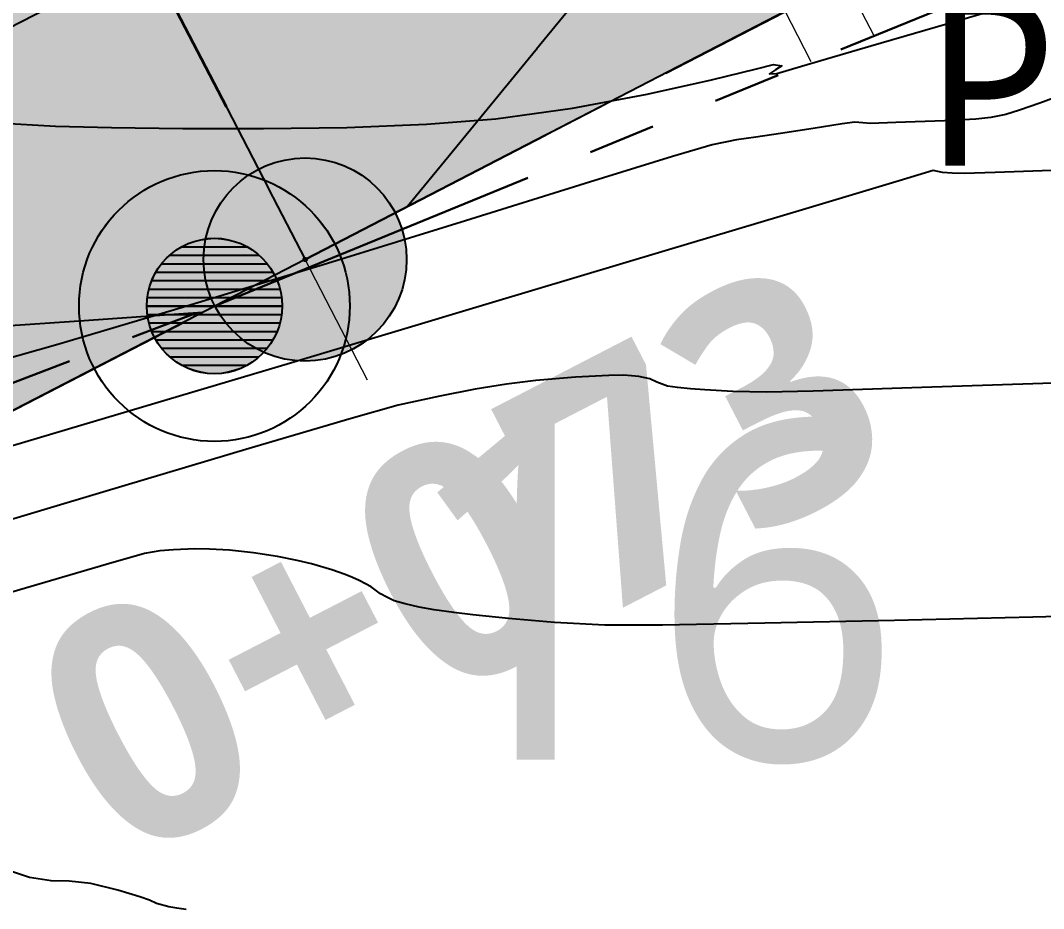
# Model space of a CAD drawing. Header units: millimetres. Extents: x 86 to 591881, y 99 to 1307229.
# Drawn here: x 590661.46 to 590669.01, y 1307005.25 to 1307011.81 of the extents above; entities that cross this region are included whole.
import ezdxf
from ezdxf.enums import TextEntityAlignment as Align

# ---------------------------------------------------------------- set-up
doc = ezdxf.new("R2010")
doc.units = ezdxf.units.MM
for name, pattern in [('CENTER2', [1.125, 0.75, -0.125, 0.125, -0.125]), ('DASHDOT', [1, 0.5, -0.25, 0, -0.25]), ('DASHED', [0.75, 0.5, -0.25]), ('DASHED2', [0.375, 0.25, -0.125]), ('HIDDEN', [0.375, 0.25, -0.125]), ('PHANTOM', [2.5, 1.25, -0.25, 0.25, -0.25, 0.25, -0.25])]:
    doc.linetypes.add(name, pattern=pattern)
for name, color, linetype in [('0_BLOQUES CARRETERA', 7, 'Continuous'), ('_MOJONES', 1, 'Continuous'), ('_PUNTOS TOPOGRAFICOS', 1, 'Continuous'), ('C-PROP-LINE', 230, 'Continuous'), ('C-ROAD', 7, 'Continuous'), ('C-ROAD-CORR-BNDY', 1, 'CENTER2'), ('C-ROAD-CORR-PATT', 150, 'Continuous'), ('C-ROAD-MARK', 212, 'Continuous'), ('C-ROAD-SAMP', 150, 'HIDDEN'), ('C-ROAD-STAN-MAJR', 11, 'Continuous'), ('C-TINN-BNDY', 110, 'Continuous'), ('C-TOPO-FEAT', 94, 'Continuous'), ('C-TOPO-MAJR', 9, 'Continuous'), ('C-TOPO-MINR', 8, 'Continuous'), ('C-TOPO-MINR-N', 11, 'Continuous'), ('Perimetro', 7, 'Continuous')]:
    doc.layers.add(name, color=color, linetype=linetype)
doc.layers.add('_BORDILLOS Y CUNETAS', color=252, linetype='Continuous', lineweight=20)
doc.layers.add('CUADROS', color=9, linetype='Continuous', lineweight=20)
doc.styles.add('ST - ETIQUETAS', font='', dxfattribs={"height": 2.5})
doc.styles.get("Standard").update_dxf_attribs({"font": 'simplex.shx'})
doc.styles.get('ST - ETIQUETAS').set_extended_font_data('Roboto Thin')

# ---------------------------------------------------------------- blocks, each defined once
blk = doc.blocks.new('*X1')
for p, q in [((69.5846, 22.9375), (69.9154, 22.9375)), ((69.629, 22.9688), (69.871, 22.9688)), ((69.5548, 22.9062), (69.9452, 22.9062)), ((69.5335, 22.875), (69.9665, 22.875)), ((69.5182, 22.8438), (69.9818, 22.8438)), ((69.502, 22.7812), (69.998, 22.7812)), ((69.5079, 22.8125), (69.9921, 22.8125)), ((69.5, 22.75), (70, 22.75)), ((69.502, 22.7188), (69.998, 22.7188)), ((69.5079, 22.6875), (69.9921, 22.6875)), ((69.5182, 22.6562), (69.9818, 22.6562)), ((69.5335, 22.625), (69.9665, 22.625)), ((69.5548, 22.5938), (69.9452, 22.5938)), ((69.5846, 22.5625), (69.9154, 22.5625)), ((69.629, 22.5312), (69.871, 22.5312))]:
    blk.add_line(p, q)
blk = doc.blocks.new('Drill Hole')
at = {"color": 0, "linetype": 'ByBlock', "lineweight": -2}
for radius in [0.05, 0.025]:
    blk.add_circle((0, 0), radius, dxfattribs=at)
at = {"color": 0, "linetype": 'ByBlock', "lineweight": -2, "xscale": 0.1000000000000227, "yscale": 0.1000000000000227, "zscale": 0.1000000000000227}
blk.add_blockref('*X1', (-6.975, -2.275), dxfattribs=at)
blk = doc.blocks.new('*U51', base_point=(590555.4584, 1307117.894, 460.616))
at = {"layer": '_PUNTOS TOPOGRAFICOS', "color": 2, "linetype": 'ByBlock', "lineweight": -2, "xscale": 20, "yscale": 20, "zscale": 20}
blk.add_blockref('Drill Hole', (590555.4584, 1307117.894, 460.616), dxfattribs=at)
blk = doc.blocks.new('*U151', base_point=(590662.8905, 1307009.7, 456.126))
at = {"layer": '_PUNTOS TOPOGRAFICOS', "color": 2, "linetype": 'ByBlock', "lineweight": -2, "xscale": 20, "yscale": 20, "zscale": 20}
blk.add_blockref('Drill Hole', (590662.8905, 1307009.7, 456.126), dxfattribs=at)
blk = doc.blocks.new('POINT INTERS')
at = {"layer": '0_BLOQUES CARRETERA', "linetype": 'DASHDOT', "lineweight": 5}
h = blk.add_hatch(color=244, dxfattribs=at)
h.dxf.hatch_style = 1
h.set_gradient(color1=(153, 27, 30), color2=(248, 153, 30), name='INVSPHERICAL')
h.paths.add_polyline_path([(0.57, 0, 1), (-0.57, 0, 1)])
blk.add_circle((0, 0), 0.574, dxfattribs=at)
blk = doc.blocks.new('MARCA ESTACION')
h = blk.add_hatch(color=7)
h.dxf.hatch_style = 1
h.paths.add_polyline_path([(-3, 0), (0, 0), (0, 3, 0.414214)])
h.paths.add_polyline_path([(3, 0), (0, 0), (0, -3, 0.414214)])
at = {"true_color": 0xffffff}
h = blk.add_hatch(color=7, dxfattribs=at)
h.dxf.hatch_style = 1
h.paths.add_polyline_path([(0, 3), (0, 0), (3, 0, 0.414214)])
h.paths.add_polyline_path([(0, 0), (-3, 0, 0.414214), (0, -3)])
at = {"color": 7, "lineweight": 20}
for points in [[(0, 4), (0, -4)], [(-4, 0), (4, 0)]]:
    blk.add_lwpolyline(points, dxfattribs=at)
at = {"color": 7}
blk.add_circle((0, 0), 3, dxfattribs=at)

msp = doc.modelspace()

# ---------------------------------------------------------------- hatches: boundary and pattern name
at = {"layer": '_MOJONES'}
h = msp.add_hatch(color=5, dxfattribs=at)
h.dxf.hatch_style = 1
h.paths.add_polyline_path([(590662.6895, 1307010.1576, 0.297664), (590662.3905, 1307009.6998, 0.541231), (590663.0914, 1307009.2419), (590662.8905, 1307009.6998)])
h.paths.add_polyline_path([(590662.6895, 1307010.1576), (590662.8905, 1307009.6998), (590663.3613, 1307009.8679, 0.43503)])
h.paths.add_polyline_path([(590663.3905, 1307009.6998, 0.085961), (590663.3613, 1307009.8679), (590662.8905, 1307009.6998), (590663.0914, 1307009.2419, 0.297664)])
at = {"layer": 'C-ROAD-CORR-PATT', "linetype": 'Continuous', "lineweight": 5, "true_color": 0x898989}
msp.add_hatch(color=252, dxfattribs=at).paths.add_polyline_path([(590641.9785, 1307060.533), (590643.0073, 1307058.5415), (590652.187, 1307040.7727), (590661.3667, 1307023.0038), (590666.8406, 1307012.4081), (590666.8419, 1307012.4055), (590667.1139, 1307011.8791), (590663.5601, 1307010.0432), (590663.2882, 1307010.5695), (590663.2868, 1307010.5722), (590657.8129, 1307021.1678), (590648.6332, 1307038.9367), (590639.4535, 1307056.7056), (590638.4247, 1307058.697), (590641.9785, 1307060.533)], flags=0)
at = {"layer": 'C-ROAD-CORR-PATT', "linetype": 'Continuous', "lineweight": 5}
msp.add_hatch(color=251, dxfattribs=at).paths.add_polyline_path([(590638.4247, 1307058.697), (590639.4535, 1307056.7056), (590648.6332, 1307038.9367), (590657.8129, 1307021.1678), (590663.2868, 1307010.5722), (590663.2882, 1307010.5695), (590663.5601, 1307010.0432), (590660.0063, 1307008.2072), (590659.7344, 1307008.7336), (590659.733, 1307008.7363), (590654.2591, 1307019.3319), (590645.0794, 1307037.1008), (590635.8998, 1307054.8697), (590634.871, 1307056.8611), (590638.4247, 1307058.697)], flags=0)

# ---------------------------------------------------------------- linework, layer by layer
at = {"layer": '_BORDILLOS Y CUNETAS'}
for points in [[(590667.299, 1307011.5044), (590637.3885, 1307069.4176, -0.425615), (590638.5495, 1307072.8289), (590673.895, 1307089.3813, -0.402908), (590677.1765, 1307088.2644), (590708.2072, 1307028.18)], [(590667.7635, 1307011.6946), (590637.8327, 1307069.6471, -0.425615), (590638.7615, 1307072.3761), (590674.107, 1307088.9284, -0.402908), (590676.7322, 1307088.035), (590707.751, 1307027.9735)]]:
    msp.add_lwpolyline(points, format="xyb", dxfattribs=at)
at = {"layer": 'C-PROP-LINE', "color": 242, "linetype": 'PHANTOM', "lineweight": 30, "ltscale": 2}
msp.add_polyline3d([(590599.6828, 1307029.141, 0), (590607.3849, 1307013.6888, 0), (590613.2792, 1307001.4044, 0), (590617.7526, 1306992.3429, 0), (590634.2949, 1306998.6823, 0), (590647.9269, 1307003.8898, 0), (590654.8114, 1307006.6192, 0), (590662.8905, 1307009.6998, 0), (590675.4515, 1307014.8416, 0), (590685.7185, 1307018.866, 0), (590705.8106, 1307027.0952, 0)], dxfattribs=at)
at = {"layer": 'C-ROAD', "color": 2, "linetype": 'HIDDEN', "lineweight": 35, "ltscale": 15, "flags": 128}
msp.add_lwpolyline([(590630.2739, 1307074.4745), (590663.5601, 1307010.0432)], dxfattribs=at)
at = {"layer": 'C-ROAD-CORR-BNDY', "color": 166, "linetype": 'DASHED', "lineweight": 30, "ltscale": 4}
msp.add_lwpolyline([(590633.0941, 1307055.9431), (590634.1229, 1307053.9517), (590643.3026, 1307036.1828), (590652.4823, 1307018.4139), (590657.9561, 1307007.8183), (590657.9575, 1307007.8156), (590658.2294, 1307007.2893), (590668.8907, 1307012.7971), (590668.6188, 1307013.3234), (590668.6174, 1307013.3261), (590663.1436, 1307023.9217), (590653.9639, 1307041.6906), (590644.7842, 1307059.4595), (590643.7554, 1307061.4509)], close=True, dxfattribs=at)
at = {"layer": 'C-ROAD-SAMP', "color": 1, "linetype": 'DASHED2', "lineweight": 25, "ltscale": 10}
for points in [[(590671.2872, 1307016.8732), (590662.4028, 1307012.2834), (590653.5183, 1307007.6935)], [(590672.4445, 1307014.633), (590663.5601, 1307010.0432), (590654.6756, 1307005.4533)]]:
    msp.add_lwpolyline(points, dxfattribs=at)
at = {"layer": 'C-TINN-BNDY', "color": 110, "linetype": 'Continuous', "lineweight": -3}
msp.add_polyline3d([(590653.9639, 1307041.6906, 458.2271), (590663.1436, 1307023.9217, 457.3006), (590668.6174, 1307013.3261, 456.7481), (590668.6188, 1307013.3234, 456.748), (590668.8907, 1307012.7971, 456.7205), (590668.8906, 1307012.797, 456.5205), (590667.5581, 1307012.1086, 456.4905), (590667.2471, 1307011.948, 456.387), (590667.114, 1307011.8792, 456.387), (590667.1139, 1307011.8791, 455.937), (590663.5601, 1307010.0432, 456.017), (590660.0063, 1307008.2072, 455.937), (590660.0061, 1307008.2071, 456.387), (590659.873, 1307008.1384, 456.387), (590659.5621, 1307007.9777, 456.4905), (590658.2294, 1307007.2893, 456.5205), (590657.9575, 1307007.8156, 456.548), (590657.9561, 1307007.8183, 456.5481), (590652.4823, 1307018.4139, 457.1006), (590643.3026, 1307036.1828, 458.0271)], dxfattribs=at)
at = {"layer": 'C-TOPO-FEAT', "color": 94, "linetype": 'Continuous', "lineweight": -3, "flags": 128}
msp.add_lwpolyline([(590638.4247, 1307058.697), (590639.4535, 1307056.7056), (590648.6332, 1307038.9367), (590657.8129, 1307021.1678), (590663.2868, 1307010.5722), (590663.2882, 1307010.5695), (590663.5601, 1307010.0432)], dxfattribs=at)
at = {"layer": 'C-TOPO-MAJR', "color": 40, "linetype": 'Continuous', "lineweight": -3}
for points, elevation in [([(590669.1464, 1307011.2581), (590668.9871, 1307011.1977), (590668.8368, 1307011.1454), (590668.7347, 1307011.1142), (590668.6246, 1307011.0933), (590668.5131, 1307011.0797), (590668.2828, 1307011.0686), (590667.9242, 1307011.055), (590667.7356, 1307011.0484), (590667.68, 1307011.0526), (590667.6208, 1307011.0588), (590667.5257, 1307011.0448), (590667.3114, 1307011.012), (590667.0703, 1307010.9742), (590666.8894, 1307010.948), (590666.7457, 1307010.9272), (590666.567, 1307010.8911), (590666.273, 1307010.8038), (590665.6289, 1307010.6043), (590664.7437, 1307010.3292), (590663.7267, 1307010.0148), (590662.6868, 1307009.6977), (590661.7332, 1307009.4144), (590660.975, 1307009.2014)], 456), ([(590670.0768, 1307009.1678), (590669.0096, 1307009.1279), (590668.0408, 1307009.0944), (590667.3126, 1307009.0713), (590666.9671, 1307009.0628), (590666.7192, 1307009.0687), (590666.5128, 1307009.0798), (590666.4058, 1307009.0876), (590666.3112, 1307009.0987), (590666.238, 1307009.1089), (590666.1574, 1307009.1365), (590666.1065, 1307009.1627), (590666.0242, 1307009.18), (590665.9718, 1307009.1849), (590665.9141, 1307009.1889), (590665.8023, 1307009.1864), (590665.5571, 1307009.1751), (590665.2654, 1307009.1498), (590665.0486, 1307009.1214), (590664.817, 1307009.0845), (590664.5553, 1307009.0347), (590664.2482, 1307008.9676), (590663.8996, 1307008.8692), (590663.1475, 1307008.6466), (590662.0667, 1307008.3242), (590660.7322, 1307007.9267)], 455.5), ([(590662.6818, 1307005.2419), (590662.6139, 1307005.2524), (590662.5538, 1307005.2626), (590662.4622, 1307005.2856), (590662.4112, 1307005.311), (590662.3406, 1307005.3355), (590662.1763, 1307005.3864), (590661.9778, 1307005.4346), (590661.8167, 1307005.4523), (590661.6855, 1307005.4551), (590661.5248, 1307005.4779), (590661.2402, 1307005.5725)], 455)]:
    msp.add_lwpolyline(points, dxfattribs=dict(at, elevation=elevation))
at = {"layer": 'C-TOPO-MINR', "color": 44, "linetype": 'Continuous', "lineweight": -3}
for points, elevation in [([(590661.2877, 1307011.0525), (590661.7173, 1307011.0293), (590662.1301, 1307011.0179), (590662.6578, 1307011.0104), (590663.253, 1307011.0099), (590663.8682, 1307011.0195), (590664.4561, 1307011.0423), (590664.969, 1307011.0815), (590665.5349, 1307011.1606), (590666.0868, 1307011.2652), (590666.5609, 1307011.3706), (590666.8933, 1307011.4519), (590667.0203, 1307011.4845), (590667.0804, 1307011.4743), (590667.0356, 1307011.4446), (590666.9909, 1307011.4155), (590667.0435, 1307011.418), (590667.2261, 1307011.4713), (590667.7395, 1307011.6213), (590668.5353, 1307011.8541), (590669.5651, 1307012.1558)], 456.25), ([(590669.1437, 1307010.7028), (590668.6571, 1307010.6858), (590668.4277, 1307010.6788), (590668.338, 1307010.682), (590668.2685, 1307010.6858), (590668.198, 1307010.6997), (590667.9471, 1307010.6247), (590667.2577, 1307010.4179), (590666.2191, 1307010.1065), (590664.9208, 1307009.7177), (590663.4523, 1307009.2786), (590661.903, 1307008.8164), (590660.3622, 1307008.3582)], 455.75), ([(590669.8894, 1307007.4252), (590668.9354, 1307007.4025), (590667.9131, 1307007.3782), (590666.9562, 1307007.3569), (590666.1987, 1307007.3435), (590665.7746, 1307007.3424), (590665.4031, 1307007.362), (590665.0634, 1307007.3907), (590664.8001, 1307007.4184), (590664.658, 1307007.4353), (590664.5141, 1307007.4564), (590664.402, 1307007.4766), (590664.2989, 1307007.5011), (590664.2187, 1307007.5227), (590664.1648, 1307007.5483), (590664.1167, 1307007.5734), (590664.0479, 1307007.6248), (590664.0054, 1307007.6487), (590663.96, 1307007.6731), (590663.9094, 1307007.6955), (590663.8558, 1307007.718), (590663.7586, 1307007.7509), (590663.6085, 1307007.7958), (590663.5014, 1307007.8211), (590663.357, 1307007.8499), (590663.18, 1307007.8769), (590663.0019, 1307007.8953), (590662.8549, 1307007.9037), (590662.7451, 1307007.9061), (590662.5887, 1307007.8996), (590662.4864, 1307007.8914), (590662.4303, 1307007.8827), (590662.3744, 1307007.8727), (590662.0901, 1307007.7899), (590661.3108, 1307007.5626)], 455.25)]:
    msp.add_lwpolyline(points, dxfattribs=dict(at, elevation=elevation))
at = {"layer": 'C-TOPO-MINR-N', "color": 11, "linetype": 'Continuous', "lineweight": -3, "elevation": 456}
for points in [[(590667.1139, 1307011.8791), (590667.078, 1307011.9485), (590666.842, 1307012.4055), (590666.8418, 1307012.4057), (590666.8406, 1307012.4081), (590666.6475, 1307012.7819), (590666.4902, 1307013.0864), (590665.2695, 1307011.5965), (590665.2668, 1307011.5932), (590665.2647, 1307011.5906), (590664.6248, 1307010.8095), (590664.3175, 1307010.4344)], [(590662.8027, 1307009.6519), (590661.9291, 1307009.5913), (590661.3116, 1307009.5484), (590661.3074, 1307009.5481), (590661.304, 1307009.5479), (590659.6256, 1307009.4314), (590659.3826, 1307009.4145), (590659.733, 1307008.7362), (590659.7331, 1307008.736), (590659.7344, 1307008.7336), (590659.7572, 1307008.6894), (590660.0063, 1307008.2072)]]:
    msp.add_lwpolyline(points, dxfattribs=at)

# ---------------------------------------------------------------- block references
at = {"layer": '_MOJONES'}
msp.add_blockref('*U51', (590662.8905, 1307009.6998), dxfattribs=at)
at = {"layer": '_PUNTOS TOPOGRAFICOS'}
msp.add_blockref('*U151', (590662.8905, 1307009.7, 456.126), dxfattribs=at)
at = {"layer": 'C-ROAD-MARK', "color": 18, "linetype": 'Continuous', "lineweight": 9, "xscale": 0.02615086839485391, "yscale": 0.02615086839485391, "zscale": 0.02615086839485391}
msp.add_blockref('POINT INTERS', (590663.5601, 1307010.0432), dxfattribs=at)
at = {"layer": 'C-ROAD-STAN-MAJR', "color": 11, "linetype": 'Continuous', "lineweight": -3, "xscale": 0.25, "yscale": 0.25, "zscale": 0.25, "rotation": 297.3215843320451}
msp.add_blockref('MARCA ESTACION', (590663.5601, 1307010.0432), dxfattribs=at)

# ---------------------------------------------------------------- texts
at = {"layer": 'C-ROAD-STAN-MAJR', "color": 7, "linetype": 'Continuous', "lineweight": -3, "insert": (590664.7075, 1307007.8221), "char_height": 1.75, "attachment_point": 5, "rotation": 27.32158}
msp.add_mtext('{\\fRoboto Black|b1|i0|c0|p2;\\C18;\\c0;0+073}', dxfattribs=at)
at = {"layer": 'CUADROS', "style": 'ST - ETIQUETAS'}
msp.add_text('P1', height=1.25, dxfattribs=at).set_placement((590669.0886, 1307011.3618), align=Align.MIDDLE_CENTER)
at = {"layer": 'Perimetro', "color": 3, "style": 'ST - ETIQUETAS'}
msp.add_text('16', height=2.5, dxfattribs=at).set_placement((590664.2466, 1307006.3484))

doc.saveas('drawing.dxf')
